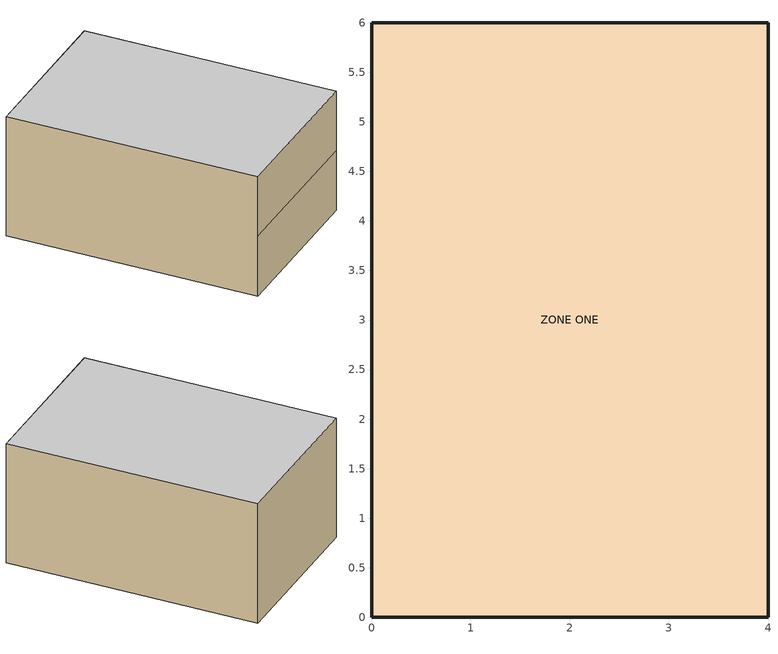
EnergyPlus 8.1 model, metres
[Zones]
ZONE ONE
 floor othersidecoefficients (OTHERWALL): 0,0 0,6 4,6 4,0 z0
 wall outside (EXTWALL): 0,0 4,0 z0:1.5
 wall othersidecoefficients (OTHERWALL): 0,0 4,0 z1.5:3; 4,0 4,6 0,6 0,0 z0:3
 ceiling othersidecoefficients (OTHERWALL): 0,6 0,0 4,0 4,6 z3
[Site:Location]
GOLDEN COLORADO: Latitude {deg}=39.8; Longitude {deg}=-104.9; Time Zone {hr}=-7; Elevation {m}=1609
[Site:HeightVariation]
Wind Speed Profile Exponent=0; Wind Speed Profile Boundary Layer Thickness {m}=370; Air Temperature Gradient Coefficient {K/m}=0
[Site:GroundReflectance]
0, 0, 0, 0, 0, 0, 0, 0, 0, 0, 0, 0
[Building]
Test IntRad-4: North Axis {deg}=0; Terrain=Country; Loads Convergence Tolerance Value=0.04; Temperature Convergence Tolerance Value {deltaC}=0.004; Solar Distribution=FullInteriorAndExterior; Minimum Number of Warmup Days=6
[Material:NoMass] Roughness=Smooth
Name | Thermal Resistance {m2-K/W} | Thermal Absorptance | Solar Absorptance | Visible Absorptance
External Wall-Ext | 0.1 | 0.000001 | 0.9 | 0.9
External Wall-Int | 0.1 | 0.9 | 1 | 1
Partition Wall | 1 | 0.9 | 1e-07 | 1e-07
[Construction]
EXTWALL: External Wall-Ext, External Wall-Int
OTHERWALL: Partition Wall
[Zone]
ZONE ONE: Type=1; Multiplier=1; Ceiling Height {m}=3; Volume {m3}=72
[SurfaceProperty:OtherSideCoefficients] Combined Convective/Radiative Film Coefficient {W/m2-K}=13.5; Constant Temperature {C}=20; Constant Temperature Coefficient=1
OSC-South-Top; OSC-West; OSC-North; OSC-East; OSC-Ceil; OSC-Floor
[Lights]
Short Wave Radiative Gain: Zone or ZoneList=ZONE ONE; Schedule=Always On; Design Level Calculation Method=LightingLevel; Lighting Level {W}=600; Return Air Fraction=0; Fraction Radiant=0; Fraction Visible=1; Fraction Replaceable=0
[Schedule:Compact]
Always On: Through: 12/31, For: AllDays, Until: 24:00, 1
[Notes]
European Standard CEN 13791 Test IntRad-4.idf
Basic file description: Internal Long-Wave Radiation Exchange.
Author:   R. H. Henninger,  GARD Analytics, Inc.
Date:     January 1, 2007
Run:      One external surface at 30C and several partition walls at 20C
Building: 4m x 6m x 3m, one surface type.  With 7th surface on south
Internal: None.
System:   None.
Plant:    None.
Material layer names follow:
